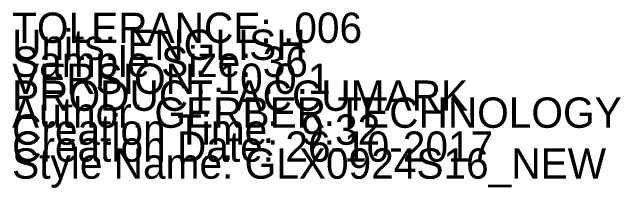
# Model space of a CAD drawing. Extents: x 0 to 56.4, y -0.1 to 33.2.
# Drawn here: x 0 to 5.01, y -0.08 to 1.37 of the extents above; entities that cross this region are included whole.
import ezdxf

# ---------------------------------------------------------------- set-up
doc = ezdxf.new("R2010")
doc.units = 0

msp = doc.modelspace()

# ---------------------------------------------------------------- texts
at = {"layer": '1'}
for s, p in [('TOLERANCE: .006', (0, 1.12)), ('Units: ENGLISH', (0, 0.98)), ('Sample Size: 36', (0, 0.84)), ('VERSION: 10.0.1', (0, 0.7)), ('PRODUCT: ACCUMARK', (0, 0.56)), ('Author: GERBER TECHNOLOGY', (0, 0.42)), ('Creation Time:  9:32', (0, 0.28)), ('Creation Date: 26-10-2017', (0, 0.14)), ('Style Name: GLX0924S16_NEW', (0, 0))]:
    msp.add_text(s, height=0.25, dxfattribs=at).set_placement(p)

doc.saveas('drawing.dxf')
